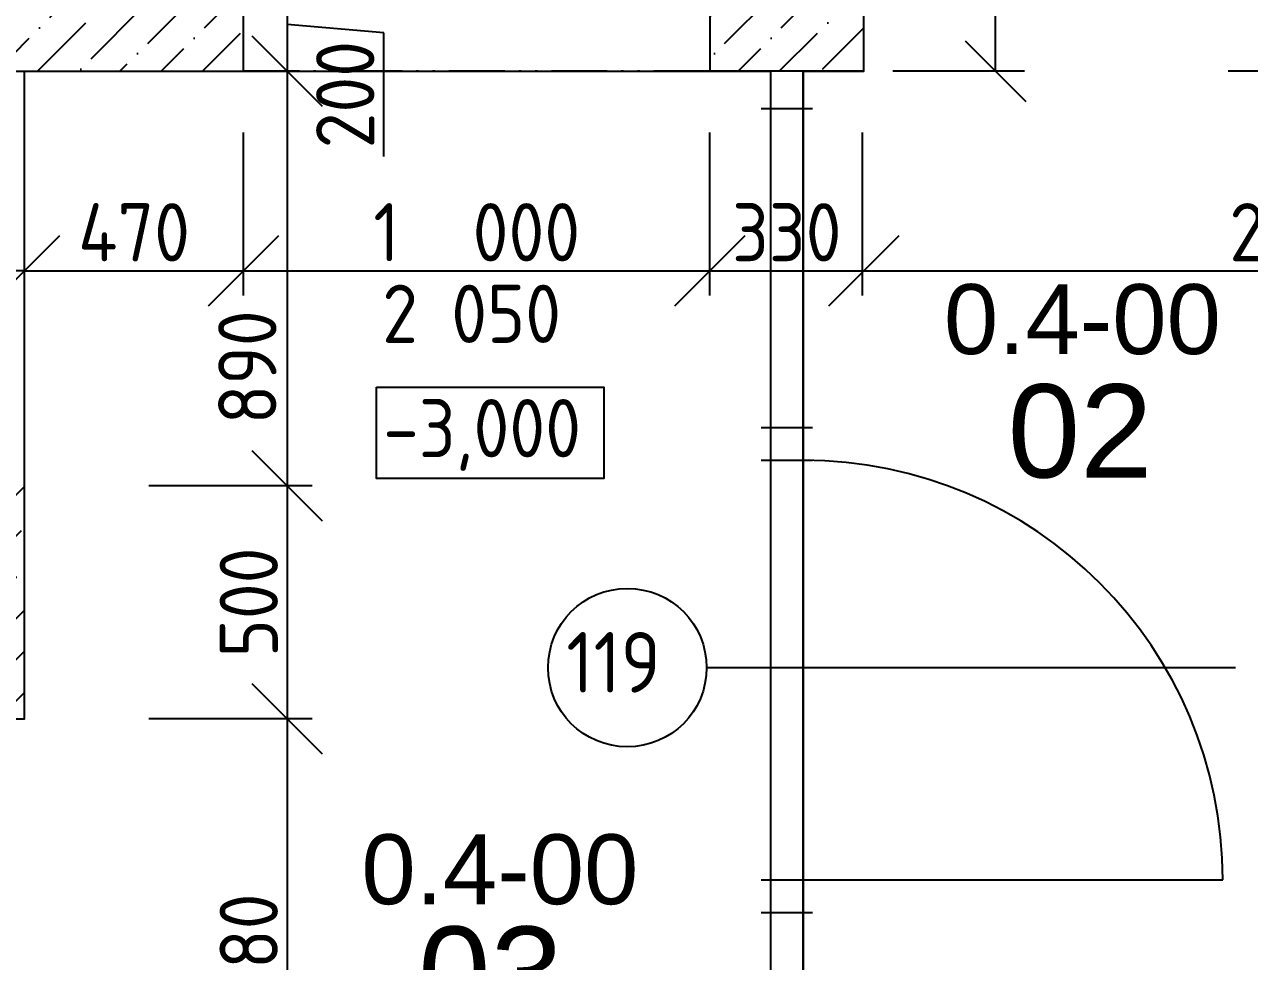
# Model space of a CAD drawing. Extents: x 4511820 to 5180432, y -1526536 to -944957.
# Drawn here: x 5132202 to 5134830, y -1376799 to -1374788 of the extents above; entities that cross this region are included whole.
import ezdxf

# ---------------------------------------------------------------- set-up
doc = ezdxf.new("R2010")
doc.units = 0
doc.header["$MEASUREMENT"] = 0
doc.linetypes.add('ACAD_ISO12W100', pattern=[22, 12, -3, 0.5, -3, 0.5, -3])
doc.layers.get('0').update_dxf_attribs({"linetype": 'CONTINUOUS'})
doc.layers.get('Defpoints').update_dxf_attribs({"color": 61, "linetype": 'CONTINUOUS'})
for name, color, linetype in [('DVERE', 45, 'CONTINUOUS'), ('KÓTY', 4, 'CONTINUOUS'), ('MÚRY', 1, 'CONTINUOUS'), ('OKNÁ', 143, 'CONTINUOUS'), ('Plochy', 41, 'CONTINUOUS'), ('POPIS', 7, 'CONTINUOUS'), ('TENKÁ', 7, 'CONTINUOUS'), ('ŠRAFY', 82, 'CONTINUOUS')]:
    doc.layers.add(name, color=color, linetype=linetype)
doc.styles.add('ARIAL', font='arial.ttf')
doc.styles.add('STYLE1', font='isocp.shx')
doc.dimstyles.new('STANDARD-50', dxfattribs={"dimtxt": 125, "dimasz": 150, "dimexe": 10, "dimexo": 200, "dimgap": 20, "dimtad": 1, "dimdsep": 46, "dimlunit": 6, "dimtxsty": 'STYLE1', "dimblk1": 'OBLIQUE', "dimblk2": 'OBLIQUE', "dimsah": 1, "dimcen": 2.5, "dimse1": 1, "dimse2": 1, "dimadec": 0, "dimazin": 0, "dimtfac": 1, "dimtmove": 1, "dimatfit": 3, "dimldrblk": 'OBLIQUE', "dimfxl": 1, "dimtolj": 1, "dimtzin": 0, "dimarcsym": 0})
doc.dimstyles.new('STANDARD-tzb50', dxfattribs={"dimtxt": 90, "dimasz": 130, "dimexe": 10, "dimexo": 200, "dimgap": 20, "dimtad": 1, "dimdsep": 46, "dimlunit": 6, "dimtxsty": 'STYLE1', "dimblk1": 'OBLIQUE', "dimblk2": 'OBLIQUE', "dimsah": 1, "dimcen": 2.5, "dimse1": 1, "dimse2": 1, "dimadec": 0, "dimazin": 0, "dimtfac": 1, "dimtmove": 1, "dimatfit": 3, "dimldrblk": 'OBLIQUE', "dimfxl": 1, "dimtolj": 1, "dimtzin": 0, "dimarcsym": 0})
pattern_1 = [(45, (630991.81, 84871.815), (33.1456304, 121.533978), [156.25, -31.25, 0, -31.25])]

# ---------------------------------------------------------------- blocks, each defined once
blk = doc.blocks.new('_OBLIQUE')
at = {"color": 0, "linetype": 'ByBlock'}
blk.add_line((-0.5, -0.5), (0.5, 0.5), dxfattribs=at)
blk = doc.blocks.new('*D21445')
at = {"layer": 'Defpoints', "color": 0}
for p in [(5132202.5, -1374888), (5132202.5, -1375778), (5132766, -1375778)]:
    blk.add_point(p, dxfattribs=at)
at = {"layer": 'KÓTY', "color": 0, "lineweight": -2}
blk.add_line((5132766, -1374888), (5132766, -1375778), dxfattribs=at)
at = {"layer": 'KÓTY', "color": 0, "linetype": 'ByBlock', "lineweight": -2, "xscale": 150, "yscale": 150, "zscale": 150}
for p, rotation in [((5132766, -1374888), 90), ((5132766, -1375778), 270)]:
    blk.add_blockref('_OBLIQUE', p, dxfattribs=dict(at, rotation=rotation))
at = {"layer": 'KÓTY', "color": 0, "insert": (5132680.5, -1375523.5), "char_height": 125, "attachment_point": 5, "rotation": 90, "style": 'STYLE1'}
blk.add_mtext('\\A1;890', dxfattribs=at)
blk = doc.blocks.new('*D21446')
at = {"layer": 'Defpoints', "color": 0}
for p in [(5132202.5, -1375778), (5132202.5, -1376278), (5132766, -1376278)]:
    blk.add_point(p, dxfattribs=at)
at = {"layer": 'KÓTY', "color": 0, "lineweight": -2}
blk.add_line((5132766, -1375778), (5132766, -1376278), dxfattribs=at)
at = {"layer": 'KÓTY', "color": 0, "linetype": 'ByBlock', "lineweight": -2, "xscale": 150, "yscale": 150, "zscale": 150}
for p, rotation in [((5132766, -1375778), 90), ((5132766, -1376278), 270)]:
    blk.add_blockref('_OBLIQUE', p, dxfattribs=dict(at, rotation=rotation))
at = {"layer": 'KÓTY', "color": 0, "insert": (5132683.5, -1376028), "char_height": 125, "attachment_point": 5, "rotation": 90, "style": 'STYLE1'}
blk.add_mtext('\\A1;500', dxfattribs=at)
blk = doc.blocks.new('*D21448')
at = {"layer": 'Defpoints', "color": 0}
for p in [(5132672.5, -1374688), (5132672.5, -1374888), (5132766, -1374888)]:
    blk.add_point(p, dxfattribs=at)
at = {"layer": 'KÓTY', "color": 0, "lineweight": -2}
for p, q in [((5132766, -1374688), (5132766, -1374888)), ((5132973, -1374806), (5132766, -1374788)), ((5132973, -1375071.1), (5132973, -1374806))]:
    blk.add_line(p, q, dxfattribs=at)
at = {"layer": 'KÓTY', "color": 0, "linetype": 'ByBlock', "lineweight": -2, "xscale": 150, "yscale": 150, "zscale": 150}
for p, rotation in [((5132766, -1374688), 90), ((5132766, -1374888), 270)]:
    blk.add_blockref('_OBLIQUE', p, dxfattribs=dict(at, rotation=rotation))
at = {"layer": 'KÓTY', "color": 0, "insert": (5132890.5, -1374938.5), "char_height": 125, "attachment_point": 5, "rotation": 90, "style": 'STYLE1'}
blk.add_mtext('\\A1;200', dxfattribs=at)
blk = doc.blocks.new('*D21449')
at = {"layer": 'Defpoints', "color": 0}
for p in [(5132202.5, -1376278), (5132202.5, -1377458), (5132766, -1377458)]:
    blk.add_point(p, dxfattribs=at)
at = {"layer": 'KÓTY', "color": 0, "lineweight": -2}
blk.add_line((5132766, -1376278), (5132766, -1377458), dxfattribs=at)
at = {"layer": 'KÓTY', "color": 0, "linetype": 'ByBlock', "lineweight": -2, "xscale": 150, "yscale": 150, "zscale": 150}
for p, rotation in [((5132766, -1376278), 90), ((5132766, -1377458), 270)]:
    blk.add_blockref('_OBLIQUE', p, dxfattribs=dict(at, rotation=rotation))
at = {"layer": 'KÓTY', "color": 0, "insert": (5132683.5, -1376868), "char_height": 125, "attachment_point": 5, "rotation": 90, "style": 'STYLE1'}
blk.add_mtext('\\A1;1ﾠ180', dxfattribs=at)
blk = doc.blocks.new('*D21450')
at = {"layer": 'Defpoints', "color": 0}
for p in [(5132202.5, -1374888), (5132672.5, -1374888), (5132672.5, -1375316.4)]:
    blk.add_point(p, dxfattribs=at)
at = {"layer": 'KÓTY', "color": 0, "lineweight": -2}
blk.add_line((5132202.5, -1375316.4), (5132672.5, -1375316.4), dxfattribs=at)
at = {"layer": 'KÓTY', "color": 0, "linetype": 'ByBlock', "lineweight": -2, "xscale": 150, "yscale": 150, "zscale": 150, "rotation": 180}
blk.add_blockref('_OBLIQUE', (5132202.5, -1375316.4), dxfattribs=at)
at = {"layer": 'KÓTY', "color": 0, "linetype": 'ByBlock', "lineweight": -2, "xscale": 150, "yscale": 150, "zscale": 150}
blk.add_blockref('_OBLIQUE', (5132672.5, -1375316.4), dxfattribs=at)
at = {"layer": 'KÓTY', "color": 0, "insert": (5132437.5, -1375233.9), "char_height": 125, "attachment_point": 5, "style": 'STYLE1'}
blk.add_mtext('\\A1;470', dxfattribs=at)
blk = doc.blocks.new('*D21451')
at = {"layer": 'Defpoints', "color": 0}
for p in [(5132672.5, -1374888), (5133672.5, -1374888), (5133672.5, -1375316.4)]:
    blk.add_point(p, dxfattribs=at)
at = {"layer": 'KÓTY', "color": 0, "lineweight": -2}
blk.add_line((5132672.5, -1375316.4), (5133672.5, -1375316.4), dxfattribs=at)
at = {"layer": 'KÓTY', "color": 0, "linetype": 'ByBlock', "lineweight": -2, "xscale": 150, "yscale": 150, "zscale": 150, "rotation": 180}
blk.add_blockref('_OBLIQUE', (5132672.5, -1375316.4), dxfattribs=at)
at = {"layer": 'KÓTY', "color": 0, "linetype": 'ByBlock', "lineweight": -2, "xscale": 150, "yscale": 150, "zscale": 150}
blk.add_blockref('_OBLIQUE', (5133672.5, -1375316.4), dxfattribs=at)
at = {"layer": 'KÓTY', "color": 0, "insert": (5133172.5, -1375233.8), "char_height": 125, "attachment_point": 5, "style": 'STYLE1'}
blk.add_mtext('\\A1;1ﾠ000', dxfattribs=at)
blk = doc.blocks.new('*D21452')
at = {"layer": 'Defpoints', "color": 0}
for p in [(5133672.5, -1374888), (5134002.5, -1374888), (5134002.5, -1375316.4)]:
    blk.add_point(p, dxfattribs=at)
at = {"layer": 'KÓTY', "color": 0, "lineweight": -2}
blk.add_line((5133672.5, -1375316.4), (5134002.5, -1375316.4), dxfattribs=at)
at = {"layer": 'KÓTY', "color": 0, "linetype": 'ByBlock', "lineweight": -2, "xscale": 150, "yscale": 150, "zscale": 150, "rotation": 180}
blk.add_blockref('_OBLIQUE', (5133672.5, -1375316.4), dxfattribs=at)
at = {"layer": 'KÓTY', "color": 0, "linetype": 'ByBlock', "lineweight": -2, "xscale": 150, "yscale": 150, "zscale": 150}
blk.add_blockref('_OBLIQUE', (5134002.5, -1375316.4), dxfattribs=at)
at = {"layer": 'KÓTY', "color": 0, "insert": (5133837.5, -1375233.9), "char_height": 125, "attachment_point": 5, "style": 'STYLE1'}
blk.add_mtext('\\A1;330', dxfattribs=at)
blk = doc.blocks.new('*D21453')
at = {"layer": 'Defpoints', "color": 0}
for p in [(5132002.5, -1375316.4), (5132002.5, -1375333), (5132202.5, -1375333)]:
    blk.add_point(p, dxfattribs=at)
at = {"layer": 'KÓTY', "color": 0, "lineweight": -2}
blk.add_line((5132202.5, -1375316.4), (5132002.5, -1375316.4), dxfattribs=at)
at = {"layer": 'KÓTY', "color": 0, "linetype": 'ByBlock', "lineweight": -2, "xscale": 150, "yscale": 150, "zscale": 150, "rotation": 180}
blk.add_blockref('_OBLIQUE', (5132002.5, -1375316.4), dxfattribs=at)
at = {"layer": 'KÓTY', "color": 0, "linetype": 'ByBlock', "lineweight": -2, "xscale": 150, "yscale": 150, "zscale": 150}
blk.add_blockref('_OBLIQUE', (5132202.5, -1375316.4), dxfattribs=at)
at = {"layer": 'KÓTY', "color": 0, "insert": (5131865, -1375265.5), "char_height": 125, "attachment_point": 5, "style": 'STYLE1'}
blk.add_mtext('\\A1;200', dxfattribs=at)
blk = doc.blocks.new('*D21462')
at = {"layer": 'Defpoints', "color": 0}
for p in [(5134002.5, -1374888), (5134002.5, -1377458), (5135080.5, -1377458)]:
    blk.add_point(p, dxfattribs=at)
at = {"layer": 'KÓTY', "color": 0, "lineweight": -2}
blk.add_line((5135080.5, -1374888), (5135080.5, -1377458), dxfattribs=at)
at = {"layer": 'KÓTY', "color": 0, "linetype": 'ByBlock', "lineweight": -2, "xscale": 150, "yscale": 150, "zscale": 150}
for p, rotation in [((5135080.5, -1374888), 90), ((5135080.5, -1377458), 270)]:
    blk.add_blockref('_OBLIQUE', p, dxfattribs=dict(at, rotation=rotation))
at = {"layer": 'KÓTY', "color": 0, "insert": (5134998, -1376173), "char_height": 125, "attachment_point": 5, "rotation": 90, "style": 'STYLE1'}
blk.add_mtext('\\A1;2ﾠ570', dxfattribs=at)
blk = doc.blocks.new('*D21464')
at = {"layer": 'Defpoints', "color": 0}
for p in [(5134002.5, -1374888), (5136042.5, -1374888), (5136042.5, -1375316.4)]:
    blk.add_point(p, dxfattribs=at)
at = {"layer": 'KÓTY', "color": 0, "lineweight": -2}
blk.add_line((5134002.5, -1375316.4), (5136042.5, -1375316.4), dxfattribs=at)
at = {"layer": 'KÓTY', "color": 0, "linetype": 'ByBlock', "lineweight": -2, "xscale": 150, "yscale": 150, "zscale": 150, "rotation": 180}
blk.add_blockref('_OBLIQUE', (5134002.5, -1375316.4), dxfattribs=at)
at = {"layer": 'KÓTY', "color": 0, "linetype": 'ByBlock', "lineweight": -2, "xscale": 150, "yscale": 150, "zscale": 150}
blk.add_blockref('_OBLIQUE', (5136042.5, -1375316.4), dxfattribs=at)
at = {"layer": 'KÓTY', "color": 0, "insert": (5135022.5, -1375233.8), "char_height": 125, "attachment_point": 5, "style": 'STYLE1'}
blk.add_mtext('\\A1;2ﾠ040', dxfattribs=at)
blk = doc.blocks.new('*D33750')
at = {"layer": 'Defpoints', "color": 0}
for p in [(5134002.5, -1373498), (5134002.5, -1374888), (5135080.5, -1374888)]:
    blk.add_point(p, dxfattribs=at)
at = {"layer": 'KÓTY', "color": 0, "lineweight": -2}
blk.add_line((5135080.5, -1373498), (5135080.5, -1374888), dxfattribs=at)
at = {"layer": 'KÓTY', "color": 0, "linetype": 'ByBlock', "lineweight": -2, "xscale": 150, "yscale": 150, "zscale": 150}
for p, rotation in [((5135080.5, -1373498), 90), ((5135080.5, -1374888), 270)]:
    blk.add_blockref('_OBLIQUE', p, dxfattribs=dict(at, rotation=rotation))
at = {"layer": 'KÓTY', "color": 0, "insert": (5134984, -1374175), "char_height": 125, "attachment_point": 5, "rotation": 90, "style": 'STYLE1'}
blk.add_mtext('\\A1;1ﾠ390', dxfattribs=at)
blk = doc.blocks.new('*D46578')
at = {"layer": 'Defpoints', "color": 0}
for p in [(5134002.5, -1374238), (5134285, -1374238), (5134002.5, -1374888)]:
    blk.add_point(p, dxfattribs=at)
at = {"layer": 'KÓTY', "color": 0, "lineweight": -2}
blk.add_line((5134285, -1374888), (5134285, -1374238), dxfattribs=at)
at = {"layer": 'KÓTY', "color": 0, "linetype": 'ByBlock', "lineweight": -2, "xscale": 130, "yscale": 130, "zscale": 130}
for p, rotation in [((5134285, -1374238), 90), ((5134285, -1374888), 270)]:
    blk.add_blockref('_OBLIQUE', p, dxfattribs=dict(at, rotation=rotation))
at = {"layer": 'KÓTY', "color": 0, "insert": (5134220, -1374563), "char_height": 90, "attachment_point": 5, "rotation": 90, "style": 'STYLE1'}
blk.add_mtext('\\A1;650', dxfattribs=at)

msp = doc.modelspace()

# ---------------------------------------------------------------- hatches: boundary and pattern name
at = {"layer": 'ŠRAFY'}
h = msp.add_hatch(dxfattribs=at)
h.set_pattern_fill('ANSI36', color=256, scale=500)
h.set_pattern_definition(pattern_1)
h.paths.add_polyline_path([(5132672.5, -1374688.048), (5132222.5, -1374688.048), (5132202.5, -1374688.048), (5132202.5, -1374427.048), (5132202.5, -1374387.048), (5132202.5, -1373099.048), (5132202.5, -1373059.048), (5132202.5, -1372938.048), (5132002.5, -1372938.048), (5132002.5, -1374038.048), (5132002.5, -1374318.048), (5132002.5, -1374463.609), (5132002.5, -1374494.667), (5132002.5, -1374598.048), (5132002.5, -1374878.048), (5132002.5, -1374888.048), (5132202.5, -1374888.048), (5132672.5, -1374888.048)])
h = msp.add_hatch(dxfattribs=at)
h.set_pattern_fill('ANSI36', color=256, scale=500)
h.set_pattern_definition(pattern_1)
h.paths.add_polyline_path([(5133672.5, -1374688.048), (5133672.5, -1374888.048), (5134002.5, -1374888.048), (5134002.5, -1372938.048), (5133802.5, -1372938.048), (5133802.5, -1373796.798), (5133802.5, -1373836.798), (5133802.5, -1374023.298), (5133802.5, -1374063.298), (5133802.5, -1374144.548), (5133802.5, -1374255.548), (5133802.5, -1374688.048), (5133772.5, -1374688.048)])
at = {"layer": 'ŠRAFY', "ltscale": 0.25}
h = msp.add_hatch(dxfattribs=at)
h.set_pattern_fill('ANSI36', color=256, scale=500)
h.set_pattern_definition([(45, (610922, -252049.5), (33.1456304, 121.533978), [156.25, -31.25, 0, -31.25])])
h.paths.add_polyline_path([(5132202.5, -1376278.048), (5132202.5, -1375778.048), (5132002.5, -1375778.048), (5132002.5, -1375998.048), (5132002.5, -1376278.048)])

# ---------------------------------------------------------------- linework, layer by layer
at = {"layer": 'KÓTY'}
for p, q in [((5134347.5, -1374888.048), (5134065, -1374888.048)), ((5132672.5, -1375369.76), (5132672.5, -1375019.76)), ((5133672.5, -1375369.76), (5133672.5, -1375019.76)), ((5133999.716, -1375369.76), (5133999.716, -1375019.76))]:
    msp.add_line(p, q, dxfattribs=at)
at = {"layer": 'KÓTY', "ltscale": 0.25}
for p, q in [((5135133.903, -1374888.048), (5134783.903, -1374888.048)), ((5132819.403, -1375778.048), (5132469.403, -1375778.048)), ((5132819.403, -1376278.048), (5132469.403, -1376278.048))]:
    msp.add_line(p, q, dxfattribs=at)
at = {"layer": 'MÚRY'}
for p, q in [((5134002.5, -1374888.048), (5134002.5, -1373498.048)), ((5134002.5, -1374888.048), (5134002.5, -1373798.048)), ((5132672.5, -1374888.048), (5132672.5, -1374688.048)), ((5133672.5, -1374688.048), (5133672.5, -1374888.048)), ((5132002.5, -1374888.048), (5132672.5, -1374888.048)), ((5134002.5, -1374888.048), (5133672.5, -1374888.048)), ((5132202.5, -1376278.048), (5132202.5, -1375778.048))]:
    msp.add_line(p, q, dxfattribs=at)
at = {"layer": 'OKNÁ', "ltscale": 0.25}
for p, q in [((5133802.5, -1374888.048), (5133802.5, -1377458.048)), ((5133872.5, -1374888.048), (5133872.5, -1377458.048)), ((5133782.5, -1374968.048), (5133892.5, -1374968.048)), ((5133782.5, -1375653.048), (5133892.5, -1375653.048)), ((5133782.5, -1375723.048), (5133892.5, -1375723.048)), ((5133665.503, -1376168.048), (5134800.003, -1376168.048)), ((5133782.5, -1376623.048), (5133892.5, -1376623.048)), ((5133872.5, -1376623.048), (5134772.5, -1376623.048)), ((5133782.5, -1376693.048), (5133892.5, -1376693.048))]:
    msp.add_line(p, q, dxfattribs=at)
msp.add_circle((5133495.503, -1376168.048), 170, dxfattribs=at)
msp.add_arc((5133872.5, -1376623.048), 900, 0, 90, dxfattribs=at)
at = {"layer": 'Plochy'}
for points in [[(5133872.5, -1377458.048), (5133872.5, -1374888.048), (5134002.5, -1374888.048), (5134002.5, -1373568.048), (5135942.5, -1373568.048), (5135942.5, -1373798.048), (5136042.5, -1373798.048), (5136042.5, -1376123.048), (5135757.5, -1376123.048), (5135757.5, -1376603.048), (5136042.5, -1376603.048), (5136042.5, -1377458.048)], [(5133802.5, -1377458.048), (5129702.5, -1377458.048), (5129702.5, -1377148.048), (5129982.5, -1377148.048), (5129982.5, -1376698.048), (5129702.5, -1376698.048), (5129702.5, -1376278.048), (5132202.5, -1376278.048), (5132202.5, -1374888.048), (5133802.5, -1374888.048)]]:
    msp.add_lwpolyline(points, close=True, dxfattribs=at)
at = {"layer": 'TENKÁ'}
msp.add_line((5132202.5, -1375778.048), (5132202.5, -1374888.048), dxfattribs=at)
at = {"layer": 'TENKÁ', "linetype": 'ACAD_ISO12W100', "ltscale": 10}
msp.add_line((5133672.5, -1374888.048), (5132672.5, -1374888.048), dxfattribs=at)
at = {"layer": 'TENKÁ', "ltscale": 0.25}
msp.add_lwpolyline([(5132957.327, -1375566.5), (5133444.942, -1375566.5), (5133444.942, -1375761.899), (5132957.327, -1375761.899)], close=True, dxfattribs=at)

# ---------------------------------------------------------------- texts
at = {"layer": 'DVERE', "ltscale": 0.25, "style": 'STYLE1'}
msp.add_text('119', height=130, dxfattribs=at).set_placement((5133364.472, -1376221.548))
at = {"layer": 'KÓTY', "insert": (5133161.498, -1375408.814), "char_height": 125, "attachment_point": 5, "style": 'STYLE1'}
msp.add_mtext('\\A1;2 050', dxfattribs=at)
at = {"layer": 'POPIS', "lineweight": 40, "ltscale": 0.25, "style": 'ARIAL'}
for s, height, p in [('0.4-00', 150, (5134174.561, -1375495.224)), ('02', 200, (5134311.269, -1375760.079)), ('0.4-00', 150, (5132925.061, -1376675.623)), ('03', 200, (5133046.769, -1376923.526))]:
    msp.add_text(s, height=height, dxfattribs=at).set_placement(p)
at = {"layer": 'TENKÁ', "ltscale": 0.25, "style": 'STYLE1'}
msp.add_text('-3,000', height=125, dxfattribs=at).set_placement((5132971.716, -1375716.701))

# ---------------------------------------------------------------- dimensions: what is measured, and where the dimension line sits
at = {"layer": 'KÓTY'}
dim = msp.add_linear_dim(base=(5135080.5, -1374888.048), p1=(5134002.5, -1373498.048), p2=(5134002.5, -1374888.048), angle=90, dimstyle='STANDARD-50', override={"dimtxsty": 'STYLE1', "dimldrblk": 'OBLIQUE'}, dxfattribs=at)
dim.commit()
dim.dimension.update_dxf_attribs({"geometry": '*D33750', "text_midpoint": (5135066.5, -1374175), "dimtype": 160})
for base, p1, p2, dimstyle, picture, middle in [((5134285, -1374238.048), (5134002.5, -1374888.048), (5134002.5, -1374238.048), 'STANDARD-tzb50', '*D46578', (5134220, -1374563.048)), ((5135080.5, -1377458.048), (5134002.5, -1374888.048), (5134002.5, -1377458.048), 'STANDARD-50', '*D21462', (5134997.957, -1376173.048)), ((5132766, -1376278.048), (5132202.5, -1375778.048), (5132202.5, -1376278.048), 'STANDARD-50', '*D21446', (5132683.5, -1376028.048)), ((5132766, -1377458.048), (5132202.5, -1376278.048), (5132202.5, -1377458.048), 'STANDARD-50', '*D21449', (5132683.457, -1376868.048))]:
    dim = msp.add_linear_dim(base=base, p1=p1, p2=p2, angle=90, dimstyle=dimstyle, dxfattribs=at)
    dim.commit()
    dim.dimension.update_dxf_attribs({"geometry": picture, "text_midpoint": middle})
for base, p1, p2, picture, middle in [((5132766, -1374888.048), (5132672.5, -1374688.048), (5132672.5, -1374888.048), '*D21448', (5132973, -1374826)), ((5132766, -1375778.048), (5132202.5, -1374888.048), (5132202.5, -1375778.048), '*D21445', (5132763, -1375523.5))]:
    dim = msp.add_linear_dim(base=base, p1=p1, p2=p2, angle=90, dimstyle='STANDARD-50', dxfattribs=at)
    dim.commit()
    dim.dimension.update_dxf_attribs({"geometry": picture, "text_midpoint": middle, "dimtype": 160})
for base, p1, p2, picture, middle in [((5132672.5, -1375316.357), (5132202.5, -1374888.048), (5132672.5, -1374888.048), '*D21450', (5132437.5, -1375233.857)), ((5133672.5, -1375316.357), (5132672.5, -1374888.048), (5133672.5, -1374888.048), '*D21451', (5133172.5, -1375233.814)), ((5134002.5, -1375316.357), (5133672.5, -1374888.048), (5134002.5, -1374888.048), '*D21452', (5133837.5, -1375233.857))]:
    dim = msp.add_linear_dim(base=base, p1=p1, p2=p2, dimstyle='STANDARD-50', override={"dimtxsty": 'STYLE1', "dimldrblk": 'OBLIQUE'}, dxfattribs=at)
    dim.commit()
    dim.dimension.update_dxf_attribs({"geometry": picture, "text_midpoint": middle})
dim = msp.add_linear_dim(base=(5136042.5, -1375316.357), p1=(5134002.5, -1374888.048), p2=(5136042.5, -1374888.048), dimstyle='STANDARD-50', dxfattribs=at)
dim.commit()
dim.dimension.update_dxf_attribs({"geometry": '*D21464', "text_midpoint": (5135022.5, -1375233.814)})
dim = msp.add_linear_dim(base=(5132002.5, -1375316.357), p1=(5132202.5, -1375333.048), p2=(5132002.5, -1375333.048), dimstyle='STANDARD-50', dxfattribs=at)
dim.commit()
dim.dimension.update_dxf_attribs({"geometry": '*D21453', "text_midpoint": (5131865, -1375348), "dimtype": 160})

doc.saveas('drawing.dxf')
